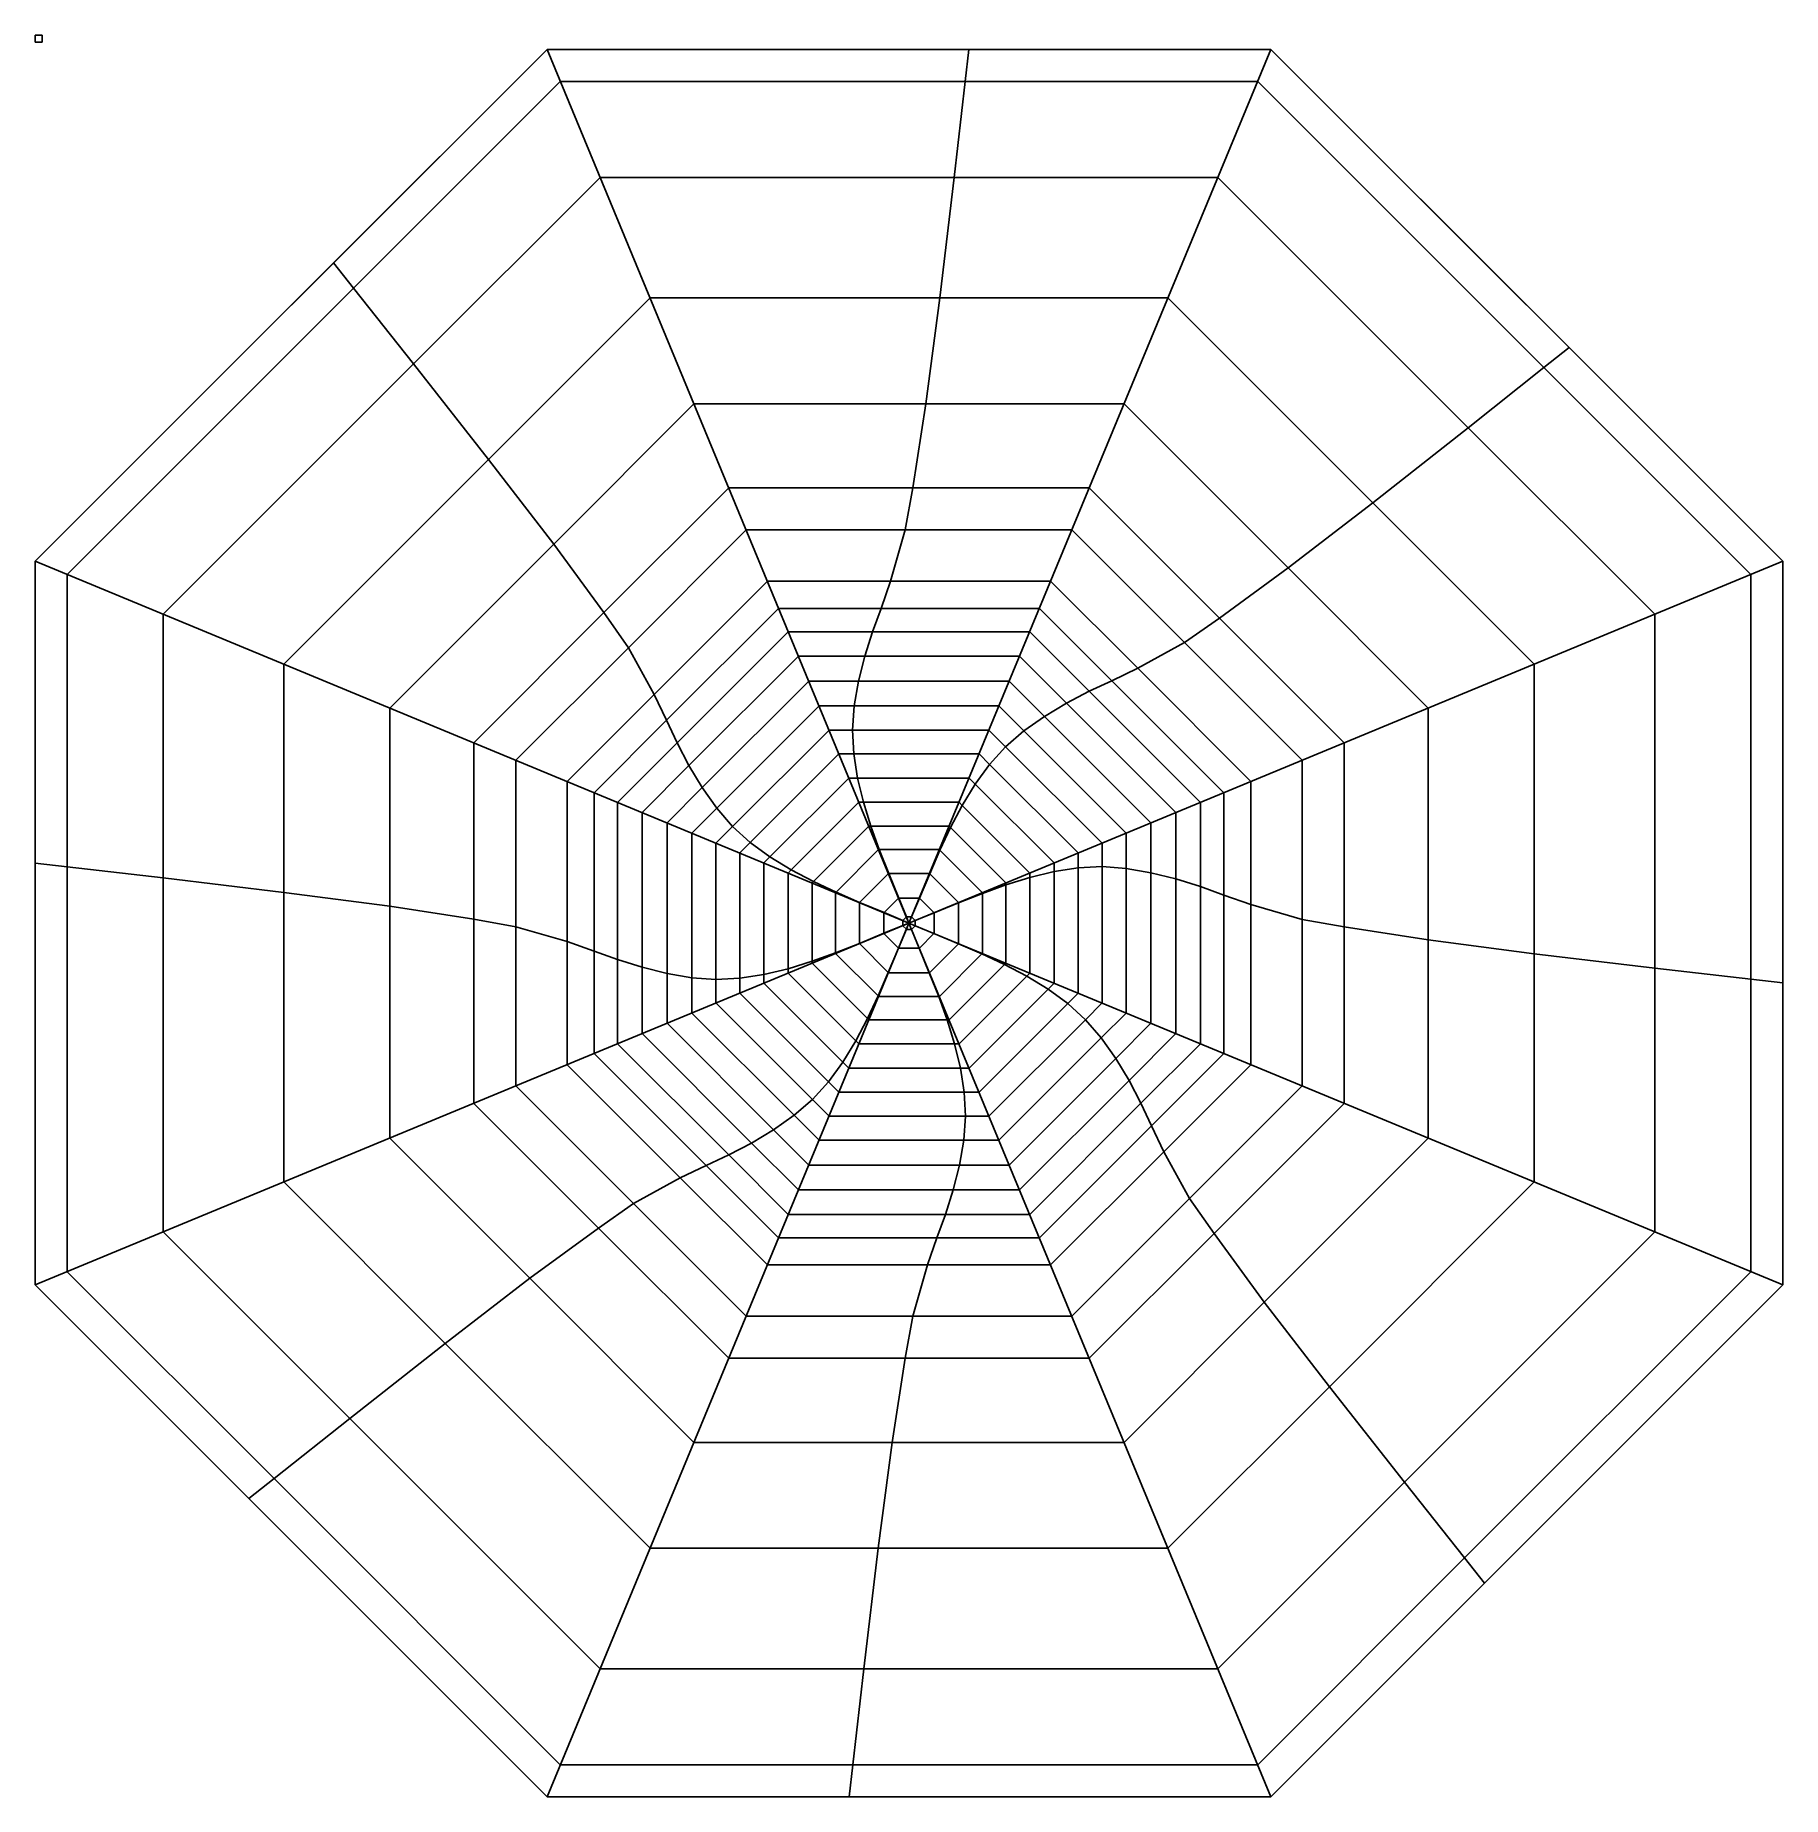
# Model space of a CAD drawing. Extents: x -1236 to 1236, y -1236 to 1256.
import ezdxf

# ---------------------------------------------------------------- set-up
doc = ezdxf.new("R2010")
doc.units = 0

msp = doc.modelspace()

# ---------------------------------------------------------------- linework, layer by layer
at = {"layer": 'CutLine', "color": 250, "linetype": 'CONTINUOUS'}
for p, q in [((-1236.3, 512.1), (-512.1, 1236.3)), ((-512.1, 1236.3), (512.1, 1236.3)), ((512.1, 1236.3), (1236.3, 512.1)), ((-1236.3, -512.1), (-1236.3, 512.1)), ((1236.3, 512.1), (1236.3, -512.1)), ((-512.1, -1236.3), (-1236.3, -512.1)), ((1236.3, -512.1), (512.1, -1236.3)), ((512.1, -1236.3), (-512.1, -1236.3))]:
    msp.add_line(p, q, dxfattribs=at)
at = {"layer": 'MountainLine', "color": 1, "linetype": 'CONTINUOUS'}
for p, q in [((-814.3, 934.1), (-512.1, 1236.3)), ((-814.3, 934.1), (-512.1, 1236.3)), ((0, 0), (-512.1, 1236.3)), ((0, 0), (512.1, 1236.3)), ((84.7, 1236.3), (512.1, 1236.3)), ((84.7, 1236.3), (512.1, 1236.3)), ((79.5, 1191.1), (-493.4, 1191.1)), ((898.4, 786), (493.4, 1191.1)), ((63.8, 1055.2), (-437.1, 1055.2)), ((791.3, 701), (437.1, 1055.2)), ((-786, 898.4), (-1191.1, 493.4)), ((43.4, 884.6), (-366.4, 884.6)), ((656.2, 594.8), (366.4, 884.6)), ((934.1, 814.3), (1236.3, 512.1)), ((934.1, 814.3), (1236.3, 512.1)), ((-701, 791.3), (-1055.2, 437.1)), ((23.8, 734.8), (-304.3, 734.8)), ((536.4, 502.7), (304.3, 734.8)), ((-594.8, 656.2), (-884.6, 366.4)), ((5.5, 615.9), (-255.1, 615.9)), ((439.4, 431.6), (255.1, 615.9)), ((-5.2, 556.3), (-230.4, 556.3)), ((389.7, 397), (230.4, 556.3)), ((-502.7, 536.4), (-734.8, 304.3)), ((0, 0), (-1236.3, 512.1)), ((-1236.3, 84.7), (-1236.3, 512.1)), ((-1236.3, 84.7), (-1236.3, 512.1)), ((0, 0), (1236.3, 512.1)), ((-26.1, 483.8), (-200.4, 483.8)), ((323.6, 360.5), (200.4, 483.8)), ((1191.1, -79.5), (1191.1, 493.4)), ((-431.6, 439.4), (-615.9, 255.1)), ((-39.6, 445.3), (-184.5, 445.3)), ((286.9, 342.9), (184.5, 445.3)), ((1055.2, -63.8), (1055.2, 437.1)), ((-328.1, 255), (-170.8, 412.3)), ((-51.7, 412.3), (170.8, 412.3)), ((-397, 389.7), (-556.3, 230.4)), ((-311.3, 222.8), (-156.4, 377.7)), ((-62.5, 377.7), (156.4, 377.7)), ((884.6, -43.4), (884.6, 366.4)), ((-292.5, 191.6), (-141.8, 342.4)), ((-71.3, 342.4), (141.8, 342.4)), ((255, 328.1), (412.3, 170.8)), ((-360.5, 323.6), (-483.8, 200.4)), ((-272, 162.6), (-127.3, 307.3)), ((-77.4, 307.3), (127.3, 307.3)), ((222.8, 311.3), (377.7, 156.4)), ((734.8, -23.8), (734.8, 304.3)), ((-342.9, 286.9), (-445.3, 184.5)), ((191.6, 292.5), (342.4, 141.8)), ((-249.6, 136.7), (-113.1, 273.2)), ((-79.9, 273.2), (113.1, 273.2)), ((136.7, 249.6), (273.2, 113.1)), ((162.6, 272), (307.3, 127.3)), ((615.9, -5.5), (615.9, 255.1)), ((-224.6, 114), (-99.2, 239.4)), ((-78.2, 239.4), (99.2, 239.4)), ((114, 224.6), (239.4, 99.2)), ((556.3, 5.2), (556.3, 230.4)), ((-196.7, 93.6), (-85, 205.2)), ((-72.9, 205.2), (85, 205.2)), ((483.8, 26.1), (483.8, 200.4)), ((93.6, 196.7), (205.2, 85)), ((445.3, 39.6), (445.3, 184.5)), ((-412.3, -51.7), (-412.3, 170.8)), ((-377.7, -62.5), (-377.7, 156.4)), ((-166.6, 75.1), (-70.8, 170.9)), ((-64.6, 170.9), (70.8, 170.9)), ((75.1, 166.6), (170.9, 70.8)), ((-342.4, -71.3), (-342.4, 141.8)), ((-307.3, -77.4), (-307.3, 127.3)), ((-135.1, 58.6), (-56.7, 136.9)), ((-54.1, 136.9), (56.7, 136.9)), ((58.6, 135.1), (136.9, 56.7)), ((-273.2, -79.9), (-273.2, 113.1)), ((-103.2, 43.7), (-43, 103.9)), ((-42, 103.9), (43, 103.9)), ((43.7, 103.2), (103.9, 43)), ((-1191.1, 79.5), (-1191.1, -493.4)), ((-239.4, -78.2), (-239.4, 99.2)), ((-205.2, -72.9), (-205.2, 85)), ((239.4, 78.2), (239.4, -99.2)), ((273.2, 79.9), (273.2, -113.1)), ((307.3, 77.4), (307.3, -127.3)), ((-1055.2, 63.8), (-1055.2, -437.1)), ((-170.9, -64.6), (-170.9, 70.8)), ((-136.9, -54.1), (-136.9, 56.7)), ((-69.9, 29.3), (-29.1, 70.2)), ((-28.7, 70.2), (29.1, 70.2)), ((29.3, 69.9), (70.2, 29.1)), ((136.9, 54.1), (136.9, -56.7)), ((170.9, 64.6), (170.9, -70.8)), ((205.2, 72.9), (205.2, -85)), ((342.4, 71.3), (342.4, -141.8)), ((377.7, 62.5), (377.7, -156.4)), ((412.3, 51.7), (412.3, -170.8)), ((-884.6, 43.4), (-884.6, -366.4)), ((-103.9, -42), (-103.9, 43)), ((-70.2, -28.7), (-70.2, 29.1)), ((-35.3, 14.8), (-14.7, 35.4)), ((-14.5, 35.4), (14.7, 35.4)), ((14.8, 35.3), (35.4, 14.7)), ((70.2, 28.7), (70.2, -29.1)), ((103.9, 42), (103.9, -43)), ((0, 0), (-1236.3, -512.1)), ((-734.8, 23.8), (-734.8, -304.3)), ((-615.9, 5.5), (-615.9, -255.1)), ((0, 0), (-512.1, -1236.3)), ((-35.4, -14.5), (-35.4, 14.7)), ((-8.9, -3.6), (-8.9, 3.7)), ((-8.8, 3.7), (-3.7, 8.9)), ((-3.6, 8.9), (3.7, 8.9)), ((0, 0), (512.1, -1236.3)), ((0, 0), (1236.3, -512.1)), ((0, 0), (0, 0)), ((0, 0), (0, 0)), ((0, 0), (0, 0)), ((0, 0), (0, 0)), ((0, 0), (0, 0)), ((0, 0), (0, 0)), ((0, 0), (0, 0)), ((0, 0), (0, 0)), ((0, 0), (0, 0)), ((0, 0), (0, 0)), ((0, 0), (0, 0)), ((0, 0), (0, 0)), ((0, 0), (0, 0)), ((0, 0), (0, 0)), ((0, 0), (0, 0)), ((0, 0), (0, 0)), ((3.7, 8.8), (8.9, 3.7)), ((8.9, 3.6), (8.9, -3.7)), ((35.4, 14.5), (35.4, -14.7)), ((-556.3, -5.2), (-556.3, -230.4)), ((-14.8, -35.3), (-35.4, -14.7)), ((-3.7, -8.8), (-8.9, -3.7)), ((3.6, -8.9), (-3.7, -8.9)), ((8.8, -3.7), (3.7, -8.9)), ((35.3, -14.8), (14.7, -35.4)), ((-483.8, -26.1), (-483.8, -200.4)), ((-445.3, -39.6), (-445.3, -184.5)), ((-43.7, -103.2), (-103.9, -43)), ((-29.3, -69.9), (-70.2, -29.1)), ((14.5, -35.4), (-14.7, -35.4)), ((69.9, -29.3), (29.1, -70.2)), ((103.2, -43.7), (43, -103.9)), ((-75.1, -166.6), (-170.9, -70.8)), ((-58.6, -135.1), (-136.9, -56.7)), ((28.7, -70.2), (-29.1, -70.2)), ((135.1, -58.6), (56.7, -136.9)), ((-114, -224.6), (-239.4, -99.2)), ((-93.6, -196.7), (-205.2, -85)), ((166.6, -75.1), (70.8, -170.9)), ((196.7, -93.6), (85, -205.2)), ((1236.3, -84.7), (1236.3, -512.1)), ((1236.3, -84.7), (1236.3, -512.1)), ((-136.7, -249.6), (-273.2, -113.1)), ((42, -103.9), (-43, -103.9)), ((224.6, -114), (99.2, -239.4)), ((-191.6, -292.5), (-342.4, -141.8)), ((-162.6, -272), (-307.3, -127.3)), ((54.1, -136.9), (-56.7, -136.9)), ((249.6, -136.7), (113.1, -273.2)), ((-255, -328.1), (-412.3, -170.8)), ((-222.8, -311.3), (-377.7, -156.4)), ((64.6, -170.9), (-70.8, -170.9)), ((272, -162.6), (127.3, -307.3)), ((292.5, -191.6), (141.8, -342.4)), ((342.9, -286.9), (445.3, -184.5)), ((72.9, -205.2), (-85, -205.2)), ((311.3, -222.8), (156.4, -377.7)), ((360.5, -323.6), (483.8, -200.4)), ((78.2, -239.4), (-99.2, -239.4)), ((397, -389.7), (556.3, -230.4)), ((79.9, -273.2), (-113.1, -273.2)), ((328.1, -255), (170.8, -412.3)), ((431.6, -439.4), (615.9, -255.1)), ((77.4, -307.3), (-127.3, -307.3)), ((502.7, -536.4), (734.8, -304.3)), ((-286.9, -342.9), (-184.5, -445.3)), ((71.3, -342.4), (-141.8, -342.4)), ((-323.6, -360.5), (-200.4, -483.8)), ((594.8, -656.2), (884.6, -366.4)), ((-389.7, -397), (-230.4, -556.3)), ((62.5, -377.7), (-156.4, -377.7)), ((51.7, -412.3), (-170.8, -412.3)), ((-439.4, -431.6), (-255.1, -615.9)), ((39.6, -445.3), (184.5, -445.3)), ((701, -791.3), (1055.2, -437.1)), ((26.1, -483.8), (200.4, -483.8)), ((786, -898.4), (1191.1, -493.4)), ((-934.1, -814.3), (-1236.3, -512.1)), ((-934.1, -814.3), (-1236.3, -512.1)), ((-536.4, -502.7), (-304.3, -734.8)), ((5.2, -556.3), (230.4, -556.3)), ((-656.2, -594.8), (-366.4, -884.6)), ((-5.5, -615.9), (255.1, -615.9)), ((-791.3, -701), (-437.1, -1055.2)), ((-23.8, -734.8), (304.3, -734.8)), ((-898.4, -786), (-493.4, -1191.1)), ((-43.4, -884.6), (366.4, -884.6)), ((814.3, -934.1), (512.1, -1236.3)), ((814.3, -934.1), (512.1, -1236.3)), ((-63.8, -1055.2), (437.1, -1055.2)), ((-79.5, -1191.1), (493.4, -1191.1)), ((-84.7, -1236.3), (-512.1, -1236.3)), ((-84.7, -1236.3), (-512.1, -1236.3))]:
    msp.add_line(p, q, dxfattribs=at)
at = {"layer": 'reference 10mm', "color": 250, "linetype": 'CONTINUOUS'}
for p, q in [((-1226.3, 1256.3), (-1236.3, 1256.3)), ((-1236.3, 1256.3), (-1236.3, 1246.3)), ((-1236.3, 1246.3), (-1226.3, 1246.3)), ((-1226.3, 1246.3), (-1226.3, 1256.3))]:
    msp.add_line(p, q, dxfattribs=at)
at = {"layer": 'ValleyLine', "color": 5, "linetype": 'CONTINUOUS'}
for p, q in [((84.7, 1236.3), (-512.1, 1236.3)), ((84.7, 1236.3), (-512.1, 1236.3)), ((79.5, 1191.1), (84.7, 1236.3)), ((84.7, 1236.3), (84.7, 1236.3)), ((84.7, 1236.3), (84.7, 1236.3)), ((934.1, 814.3), (512.1, 1236.3)), ((934.1, 814.3), (512.1, 1236.3)), ((-786, 898.4), (-493.4, 1191.1)), ((63.8, 1055.2), (79.5, 1191.1)), ((79.5, 1191.1), (493.4, 1191.1)), ((-701, 791.3), (-437.1, 1055.2)), ((43.4, 884.6), (63.8, 1055.2)), ((63.8, 1055.2), (437.1, 1055.2)), ((-814.3, 934.1), (-1236.3, 512.1)), ((-814.3, 934.1), (-1236.3, 512.1)), ((-786, 898.4), (-814.3, 934.1)), ((-814.3, 934.1), (-814.3, 934.1)), ((-814.3, 934.1), (-814.3, 934.1)), ((-701, 791.3), (-786, 898.4)), ((-594.8, 656.2), (-366.4, 884.6)), ((23.8, 734.8), (43.4, 884.6)), ((43.4, 884.6), (366.4, 884.6)), ((898.4, 786), (934.1, 814.3)), ((934.1, 814.3), (934.1, 814.3)), ((934.1, 814.3), (934.1, 814.3)), ((-594.8, 656.2), (-701, 791.3)), ((791.3, 701), (898.4, 786)), ((898.4, 786), (1191.1, 493.4)), ((-502.7, 536.4), (-304.3, 734.8)), ((5.5, 615.9), (23.8, 734.8)), ((23.8, 734.8), (304.3, 734.8)), ((656.2, 594.8), (791.3, 701)), ((791.3, 701), (1055.2, 437.1)), ((-502.7, 536.4), (-594.8, 656.2)), ((-431.6, 439.4), (-255.1, 615.9)), ((-5.2, 556.3), (5.5, 615.9)), ((5.5, 615.9), (255.1, 615.9)), ((536.4, 502.7), (656.2, 594.8)), ((656.2, 594.8), (884.6, 366.4)), ((-397, 389.7), (-230.4, 556.3)), ((-26.1, 483.8), (-5.2, 556.3)), ((-5.2, 556.3), (230.4, 556.3)), ((-431.6, 439.4), (-502.7, 536.4)), ((439.4, 431.6), (536.4, 502.7)), ((536.4, 502.7), (734.8, 304.3)), ((1236.3, -84.7), (1236.3, 512.1)), ((1236.3, -84.7), (1236.3, 512.1)), ((-1191.1, 79.5), (-1191.1, 493.4)), ((-360.5, 323.6), (-200.4, 483.8)), ((-39.6, 445.3), (-26.1, 483.8)), ((-26.1, 483.8), (200.4, 483.8)), ((-1055.2, 63.8), (-1055.2, 437.1)), ((-397, 389.7), (-431.6, 439.4)), ((-342.9, 286.9), (-184.5, 445.3)), ((-51.7, 412.3), (-39.6, 445.3)), ((-39.6, 445.3), (184.5, 445.3)), ((389.7, 397), (439.4, 431.6)), ((439.4, 431.6), (615.9, 255.1)), ((-51.7, 412.3), (-170.8, 412.3)), ((-62.5, 377.7), (-51.7, 412.3)), ((255, 328.1), (170.8, 412.3)), ((-360.5, 323.6), (-397, 389.7)), ((-62.5, 377.7), (-156.4, 377.7)), ((-71.3, 342.4), (-62.5, 377.7)), ((222.8, 311.3), (156.4, 377.7)), ((323.6, 360.5), (389.7, 397)), ((389.7, 397), (556.3, 230.4)), ((-884.6, 43.4), (-884.6, 366.4)), ((286.9, 342.9), (323.6, 360.5)), ((323.6, 360.5), (483.8, 200.4)), ((-71.3, 342.4), (-141.8, 342.4)), ((-77.4, 307.3), (-71.3, 342.4)), ((191.6, 292.5), (141.8, 342.4)), ((222.8, 311.3), (255, 328.1)), ((255, 328.1), (286.9, 342.9)), ((286.9, 342.9), (445.3, 184.5)), ((-734.8, 23.8), (-734.8, 304.3)), ((-342.9, 286.9), (-360.5, 323.6)), ((-77.4, 307.3), (-127.3, 307.3)), ((-79.9, 273.2), (-77.4, 307.3)), ((162.6, 272), (127.3, 307.3)), ((191.6, 292.5), (222.8, 311.3)), ((-328.1, 255), (-342.9, 286.9)), ((162.6, 272), (191.6, 292.5)), ((-615.9, 5.5), (-615.9, 255.1)), ((-328.1, 255), (-412.3, 170.8)), ((-311.3, 222.8), (-328.1, 255)), ((-79.9, 273.2), (-113.1, 273.2)), ((-78.2, 239.4), (-79.9, 273.2)), ((136.7, 249.6), (113.1, 273.2)), ((114, 224.6), (136.7, 249.6)), ((136.7, 249.6), (162.6, 272)), ((-556.3, -5.2), (-556.3, 230.4)), ((-78.2, 239.4), (-99.2, 239.4)), ((-72.9, 205.2), (-78.2, 239.4)), ((93.6, 196.7), (114, 224.6)), ((114, 224.6), (99.2, 239.4)), ((-483.8, -26.1), (-483.8, 200.4)), ((-311.3, 222.8), (-377.7, 156.4)), ((-292.5, 191.6), (-311.3, 222.8)), ((-72.9, 205.2), (-85, 205.2)), ((-64.6, 170.9), (-72.9, 205.2)), ((93.6, 196.7), (85, 205.2)), ((-445.3, -39.6), (-445.3, 184.5)), ((-292.5, 191.6), (-342.4, 141.8)), ((-272, 162.6), (-292.5, 191.6)), ((75.1, 166.6), (93.6, 196.7)), ((-272, 162.6), (-307.3, 127.3)), ((-249.6, 136.7), (-272, 162.6)), ((-64.6, 170.9), (-70.8, 170.9)), ((-54.1, 136.9), (-64.6, 170.9)), ((58.6, 135.1), (75.1, 166.6)), ((75.1, 166.6), (70.8, 170.9)), ((377.7, 62.5), (377.7, 156.4)), ((412.3, 51.7), (412.3, 170.8)), ((-249.6, 136.7), (-273.2, 113.1)), ((-224.6, 114), (-249.6, 136.7)), ((-54.1, 136.9), (-56.7, 136.9)), ((-42, 103.9), (-54.1, 136.9)), ((43.7, 103.2), (58.6, 135.1)), ((58.6, 135.1), (56.7, 136.9)), ((307.3, 77.4), (307.3, 127.3)), ((342.4, 71.3), (342.4, 141.8)), ((-224.6, 114), (-239.4, 99.2)), ((-196.7, 93.6), (-224.6, 114)), ((-42, 103.9), (-43, 103.9)), ((-28.7, 70.2), (-42, 103.9)), ((29.3, 69.9), (43.7, 103.2)), ((43.7, 103.2), (43, 103.9)), ((273.2, 79.9), (273.2, 113.1)), ((-1191.1, 79.5), (-1236.3, 84.7)), ((-1236.3, 84.7), (-1236.3, 84.7)), ((-1236.3, 84.7), (-1236.3, 84.7)), ((-1236.3, 84.7), (-1236.3, -512.1)), ((-1236.3, 84.7), (-1236.3, -512.1)), ((-1055.2, 63.8), (-1191.1, 79.5)), ((-196.7, 93.6), (-205.2, 85)), ((-166.6, 75.1), (-196.7, 93.6)), ((-166.6, 75.1), (-170.9, 70.8)), ((-135.1, 58.6), (-166.6, 75.1)), ((205.2, 72.9), (205.2, 85)), ((205.2, 72.9), (239.4, 78.2)), ((239.4, 78.2), (239.4, 99.2)), ((239.4, 78.2), (273.2, 79.9)), ((273.2, 79.9), (307.3, 77.4)), ((307.3, 77.4), (342.4, 71.3)), ((-884.6, 43.4), (-1055.2, 63.8)), ((-135.1, 58.6), (-136.9, 56.7)), ((-103.2, 43.7), (-135.1, 58.6)), ((-28.7, 70.2), (-29.1, 70.2)), ((-14.5, 35.4), (-28.7, 70.2)), ((14.8, 35.3), (29.3, 69.9)), ((29.3, 69.9), (29.1, 70.2)), ((103.9, 42), (136.9, 54.1)), ((136.9, 54.1), (170.9, 64.6)), ((136.9, 54.1), (136.9, 56.7)), ((170.9, 64.6), (205.2, 72.9)), ((170.9, 64.6), (170.9, 70.8)), ((342.4, 71.3), (377.7, 62.5)), ((377.7, 62.5), (412.3, 51.7)), ((412.3, 51.7), (445.3, 39.6)), ((-734.8, 23.8), (-884.6, 43.4)), ((-103.2, 43.7), (-103.9, 43)), ((-69.9, 29.3), (-103.2, 43.7)), ((-69.9, 29.3), (-70.2, 29.1)), ((-35.3, 14.8), (-69.9, 29.3)), ((-14.5, 35.4), (-14.7, 35.4)), ((-3.6, 8.9), (-14.5, 35.4)), ((3.7, 8.8), (14.8, 35.3)), ((14.8, 35.3), (14.7, 35.4)), ((35.4, 14.5), (70.2, 28.7)), ((70.2, 28.7), (103.9, 42)), ((70.2, 28.7), (70.2, 29.1)), ((103.9, 42), (103.9, 43)), ((445.3, 39.6), (483.8, 26.1)), ((445.3, 39.6), (445.3, -184.5)), ((483.8, 26.1), (556.3, 5.2)), ((483.8, 26.1), (483.8, -200.4)), ((-615.9, 5.5), (-734.8, 23.8)), ((-556.3, -5.2), (-615.9, 5.5)), ((-35.3, 14.8), (-35.4, 14.7)), ((-8.8, 3.7), (-35.3, 14.8)), ((-8.8, 3.7), (-8.9, 3.7)), ((0, 0), (-8.9, -3.6)), ((0, 0), (-8.8, 3.7)), ((-3.6, 8.9), (-3.7, 8.9)), ((0, 0), (-3.7, -8.8)), ((0, 0), (-3.6, 8.9)), ((0, 0), (3.7, 8.8)), ((0, 0), (8.9, 3.6)), ((0, 0), (0, 0)), ((0, 0), (0, 0)), ((0, 0), (0, 0)), ((0, 0), (0, 0)), ((0, 0), (0, 0)), ((0, 0), (0, 0)), ((0, 0), (0, 0)), ((0, 0), (3.6, -8.9)), ((0, 0), (0, 0)), ((0, 0), (0, 0)), ((0, 0), (0, 0)), ((0, 0), (8.8, -3.7)), ((0, 0), (0, 0)), ((0, 0), (0, 0)), ((0, 0), (0, 0)), ((0, 0), (0, 0)), ((0, 0), (0, 0)), ((0, 0), (0, 0)), ((0, 0), (0, 0)), ((0, 0), (0, 0)), ((0, 0), (0, 0)), ((0, 0), (0, 0)), ((0, 0), (0, 0)), ((0, 0), (0, 0)), ((0, 0), (0, 0)), ((0, 0), (0, 0)), ((3.7, 8.8), (3.7, 8.9)), ((8.9, 3.6), (35.4, 14.5)), ((8.9, 3.6), (8.9, 3.7)), ((35.4, 14.5), (35.4, 14.7)), ((556.3, 5.2), (615.9, -5.5)), ((556.3, 5.2), (556.3, -230.4)), ((-483.8, -26.1), (-556.3, -5.2)), ((-35.4, -14.5), (-70.2, -28.7)), ((-8.9, -3.6), (-35.4, -14.5)), ((-35.4, -14.5), (-35.4, -14.7)), ((-3.7, -8.8), (-14.8, -35.3)), ((-8.9, -3.6), (-8.9, -3.7)), ((-3.7, -8.8), (-3.7, -8.9)), ((3.6, -8.9), (14.5, -35.4)), ((3.6, -8.9), (3.7, -8.9)), ((8.8, -3.7), (35.3, -14.8)), ((8.8, -3.7), (8.9, -3.7)), ((35.3, -14.8), (35.4, -14.7)), ((35.3, -14.8), (69.9, -29.3)), ((615.9, -5.5), (734.8, -23.8)), ((615.9, -5.5), (615.9, -255.1)), ((734.8, -23.8), (884.6, -43.4)), ((734.8, -23.8), (734.8, -304.3)), ((-445.3, -39.6), (-483.8, -26.1)), ((-412.3, -51.7), (-445.3, -39.6)), ((-103.9, -42), (-136.9, -54.1)), ((-70.2, -28.7), (-103.9, -42)), ((-103.9, -42), (-103.9, -43)), ((-70.2, -28.7), (-70.2, -29.1)), ((-14.8, -35.3), (-29.3, -69.9)), ((-14.8, -35.3), (-14.7, -35.4)), ((14.5, -35.4), (28.7, -70.2)), ((14.5, -35.4), (14.7, -35.4)), ((69.9, -29.3), (70.2, -29.1)), ((69.9, -29.3), (103.2, -43.7)), ((103.2, -43.7), (103.9, -43)), ((103.2, -43.7), (135.1, -58.6)), ((884.6, -43.4), (1055.2, -63.8)), ((884.6, -43.4), (884.6, -366.4)), ((-377.7, -62.5), (-412.3, -51.7)), ((-412.3, -51.7), (-412.3, -170.8)), ((-342.4, -71.3), (-377.7, -62.5)), ((-377.7, -62.5), (-377.7, -156.4)), ((-307.3, -77.4), (-342.4, -71.3)), ((-342.4, -71.3), (-342.4, -141.8)), ((-205.2, -72.9), (-239.4, -78.2)), ((-170.9, -64.6), (-205.2, -72.9)), ((-205.2, -72.9), (-205.2, -85)), ((-136.9, -54.1), (-170.9, -64.6)), ((-170.9, -64.6), (-170.9, -70.8)), ((-136.9, -54.1), (-136.9, -56.7)), ((-29.3, -69.9), (-43.7, -103.2)), ((-29.3, -69.9), (-29.1, -70.2)), ((28.7, -70.2), (42, -103.9)), ((28.7, -70.2), (29.1, -70.2)), ((135.1, -58.6), (136.9, -56.7)), ((135.1, -58.6), (166.6, -75.1)), ((166.6, -75.1), (170.9, -70.8)), ((1055.2, -63.8), (1191.1, -79.5)), ((1055.2, -63.8), (1055.2, -437.1)), ((-273.2, -79.9), (-307.3, -77.4)), ((-307.3, -77.4), (-307.3, -127.3)), ((-239.4, -78.2), (-273.2, -79.9)), ((-273.2, -79.9), (-273.2, -113.1)), ((-239.4, -78.2), (-239.4, -99.2)), ((166.6, -75.1), (196.7, -93.6)), ((196.7, -93.6), (205.2, -85)), ((196.7, -93.6), (224.6, -114)), ((224.6, -114), (239.4, -99.2)), ((1191.1, -79.5), (1236.3, -84.7)), ((1191.1, -79.5), (1191.1, -493.4)), ((1236.3, -84.7), (1236.3, -84.7)), ((1236.3, -84.7), (1236.3, -84.7)), ((-43.7, -103.2), (-58.6, -135.1)), ((-43.7, -103.2), (-43, -103.9)), ((42, -103.9), (54.1, -136.9)), ((42, -103.9), (43, -103.9)), ((224.6, -114), (249.6, -136.7)), ((249.6, -136.7), (273.2, -113.1)), ((-58.6, -135.1), (-75.1, -166.6)), ((-58.6, -135.1), (-56.7, -136.9)), ((54.1, -136.9), (64.6, -170.9)), ((54.1, -136.9), (56.7, -136.9)), ((249.6, -136.7), (272, -162.6)), ((272, -162.6), (307.3, -127.3)), ((292.5, -191.6), (342.4, -141.8)), ((-75.1, -166.6), (-93.6, -196.7)), ((-75.1, -166.6), (-70.8, -170.9)), ((64.6, -170.9), (72.9, -205.2)), ((64.6, -170.9), (70.8, -170.9)), ((272, -162.6), (292.5, -191.6)), ((311.3, -222.8), (377.7, -156.4)), ((328.1, -255), (412.3, -170.8)), ((-286.9, -342.9), (-445.3, -184.5)), ((-93.6, -196.7), (-114, -224.6)), ((-93.6, -196.7), (-85, -205.2)), ((292.5, -191.6), (311.3, -222.8)), ((-323.6, -360.5), (-483.8, -200.4)), ((72.9, -205.2), (78.2, -239.4)), ((72.9, -205.2), (85, -205.2)), ((311.3, -222.8), (328.1, -255)), ((-389.7, -397), (-556.3, -230.4)), ((-114, -224.6), (-136.7, -249.6)), ((-114, -224.6), (-99.2, -239.4)), ((78.2, -239.4), (79.9, -273.2)), ((78.2, -239.4), (99.2, -239.4)), ((-439.4, -431.6), (-615.9, -255.1)), ((-162.6, -272), (-191.6, -292.5)), ((-136.7, -249.6), (-162.6, -272)), ((-162.6, -272), (-127.3, -307.3)), ((-136.7, -249.6), (-113.1, -273.2)), ((79.9, -273.2), (77.4, -307.3)), ((79.9, -273.2), (113.1, -273.2)), ((328.1, -255), (342.9, -286.9)), ((-191.6, -292.5), (-222.8, -311.3)), ((-191.6, -292.5), (-141.8, -342.4)), ((342.9, -286.9), (184.5, -445.3)), ((342.9, -286.9), (360.5, -323.6)), ((-536.4, -502.7), (-734.8, -304.3)), ((-222.8, -311.3), (-255, -328.1)), ((-222.8, -311.3), (-156.4, -377.7)), ((77.4, -307.3), (71.3, -342.4)), ((77.4, -307.3), (127.3, -307.3)), ((360.5, -323.6), (200.4, -483.8)), ((360.5, -323.6), (397, -389.7)), ((-286.9, -342.9), (-323.6, -360.5)), ((-255, -328.1), (-286.9, -342.9)), ((-255, -328.1), (-170.8, -412.3)), ((71.3, -342.4), (62.5, -377.7)), ((71.3, -342.4), (141.8, -342.4)), ((-656.2, -594.8), (-884.6, -366.4)), ((-323.6, -360.5), (-389.7, -397)), ((-389.7, -397), (-439.4, -431.6)), ((62.5, -377.7), (51.7, -412.3)), ((62.5, -377.7), (156.4, -377.7)), ((397, -389.7), (230.4, -556.3)), ((397, -389.7), (431.6, -439.4)), ((51.7, -412.3), (39.6, -445.3)), ((51.7, -412.3), (170.8, -412.3)), ((-791.3, -701), (-1055.2, -437.1)), ((-439.4, -431.6), (-536.4, -502.7)), ((39.6, -445.3), (-184.5, -445.3)), ((39.6, -445.3), (26.1, -483.8)), ((431.6, -439.4), (255.1, -615.9)), ((431.6, -439.4), (502.7, -536.4)), ((-898.4, -786), (-1191.1, -493.4)), ((26.1, -483.8), (-200.4, -483.8)), ((26.1, -483.8), (5.2, -556.3)), ((-536.4, -502.7), (-656.2, -594.8)), ((814.3, -934.1), (1236.3, -512.1)), ((814.3, -934.1), (1236.3, -512.1)), ((502.7, -536.4), (304.3, -734.8)), ((502.7, -536.4), (594.8, -656.2)), ((5.2, -556.3), (-230.4, -556.3)), ((5.2, -556.3), (-5.5, -615.9)), ((-656.2, -594.8), (-791.3, -701)), ((-5.5, -615.9), (-255.1, -615.9)), ((-5.5, -615.9), (-23.8, -734.8)), ((594.8, -656.2), (366.4, -884.6)), ((594.8, -656.2), (701, -791.3)), ((-791.3, -701), (-898.4, -786)), ((-23.8, -734.8), (-304.3, -734.8)), ((-23.8, -734.8), (-43.4, -884.6)), ((-898.4, -786), (-934.1, -814.3)), ((701, -791.3), (437.1, -1055.2)), ((701, -791.3), (786, -898.4)), ((-934.1, -814.3), (-934.1, -814.3)), ((-934.1, -814.3), (-934.1, -814.3)), ((-934.1, -814.3), (-512.1, -1236.3)), ((-934.1, -814.3), (-512.1, -1236.3)), ((-43.4, -884.6), (-366.4, -884.6)), ((-43.4, -884.6), (-63.8, -1055.2)), ((786, -898.4), (493.4, -1191.1)), ((786, -898.4), (814.3, -934.1)), ((814.3, -934.1), (814.3, -934.1)), ((814.3, -934.1), (814.3, -934.1)), ((-63.8, -1055.2), (-437.1, -1055.2)), ((-63.8, -1055.2), (-79.5, -1191.1)), ((-79.5, -1191.1), (-493.4, -1191.1)), ((-79.5, -1191.1), (-84.7, -1236.3)), ((-84.7, -1236.3), (-84.7, -1236.3)), ((-84.7, -1236.3), (-84.7, -1236.3)), ((-84.7, -1236.3), (512.1, -1236.3)), ((-84.7, -1236.3), (512.1, -1236.3))]:
    msp.add_line(p, q, dxfattribs=at)

doc.saveas('drawing.dxf')
